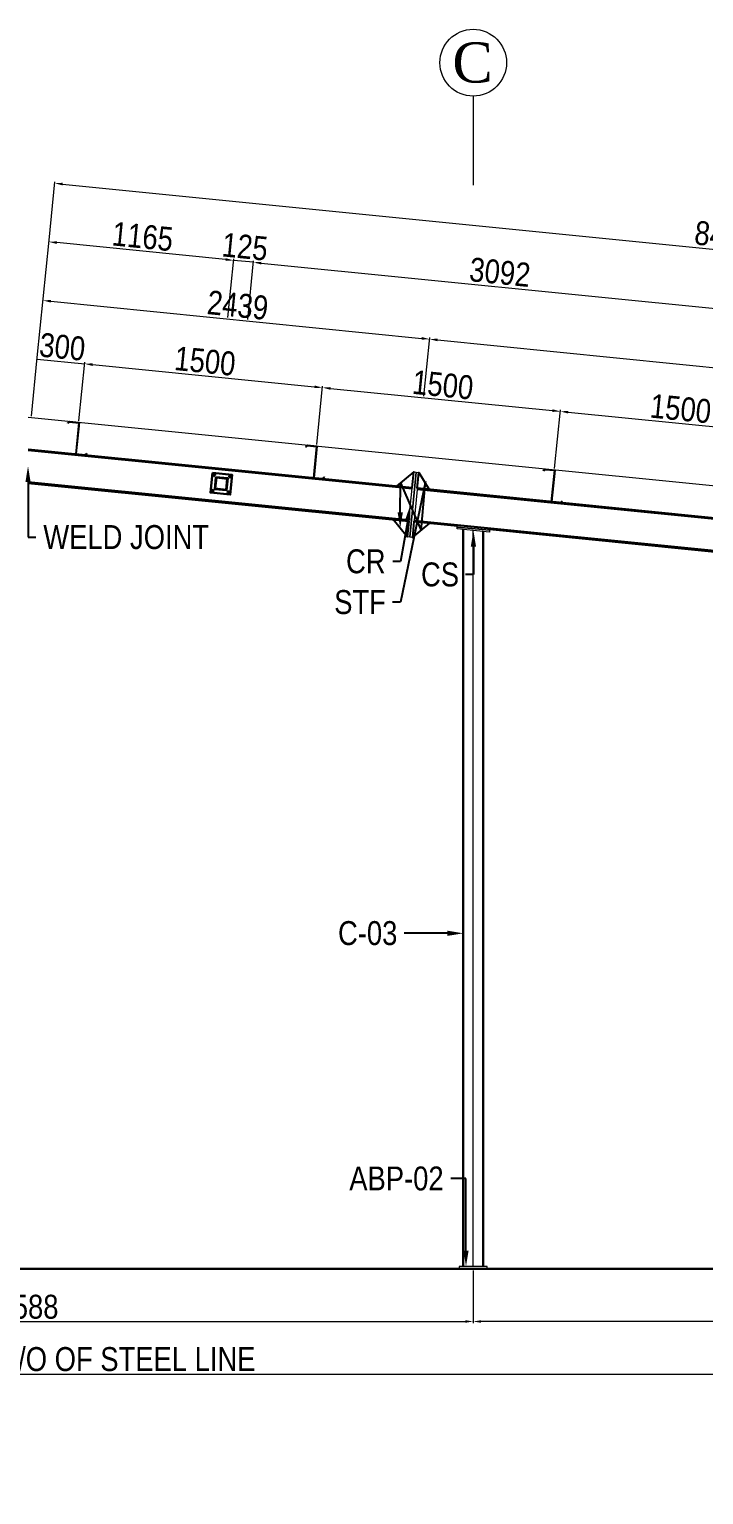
# Model space of a CAD drawing. Header units: millimetres. Extents: x 0 to 2669304, y -3314102 to 0.
# Drawn here: x 2316709 to 2320941, y -3177465 to -3168270 of the extents above; entities that cross this region are included whole.
import ezdxf
from ezdxf import colors
from ezdxf.entities.mleader import LeaderData, LeaderLine
from ezdxf.math import Vec2, Vec3

# ---------------------------------------------------------------- set-up
doc = ezdxf.new("R2010")
doc.units = ezdxf.units.MM
doc.header["$LTSCALE"] = 0.4
doc.header["$MEASUREMENT"] = 0
doc.header["$PDMODE"] = 34
doc.linetypes.add('CENTER', pattern=[2, 1.25, -0.25, 0.25, -0.25])
for name, color, linetype, lineweight in [('Base Plate', 114, 'Continuous', 20), ('CR Plate', 41, 'Continuous', 20), ('CS Plate', 30, 'Continuous', 18), ('Dim1', 147, 'Continuous', 20), ('Grid', 202, 'CENTER', 18), ('Outer Line', 1, 'Continuous', 30), ('Roof Sheet1', 253, 'Continuous', 0), ('Steel', 1, 'Continuous', 30)]:
    doc.layers.add(name, color=color, linetype=linetype, lineweight=lineweight)
for name, color, linetype in [('Purlan', 46, 'Continuous'), ('stifners', 94, 'Continuous'), ('Thin', 6, 'Continuous')]:
    doc.layers.add(name, color=color, linetype=linetype)
doc.styles.add('style2', font='ARIALN.TTF')
doc.dimstyles.new('H.M.A', dxfattribs={"dimtxt": 37.0005, "dimasz": 20, "dimexe": 8, "dimexo": 10, "dimgap": 5, "dimtad": 3, "dimdec": 0, "dimrnd": 1, "dimzin": 0, "dimdsep": 46, "dimtxsty": 'style2', "dimcen": 0.09, "dimclrd": 152, "dimclre": 152, "dimclrt": 1, "dimadec": 0, "dimazin": 0, "dimtfac": 1, "dimtdec": 0, "dimtix": 1, "dimtmove": 1, "dimatfit": 3, "dimfxl": 0, "dimtolj": 1, "dimtzin": 0, "dimlwd": 5, "dimlwe": 5, "dimarcsym": 0})

# ---------------------------------------------------------------- blocks, each defined once
blk = doc.blocks.new('*D656')
at = {"layer": 'Defpoints', "color": 0}
for p in [(2313906.7, -3176048.4), (2319494.7, -3176048.4), (2319494.7, -3176377.8)]:
    blk.add_point(p, dxfattribs=at)
at = {"layer": 'Dim1', "color": 152, "lineweight": 5}
for p, q in [((2313906.7, -3176058.4), (2313906.7, -3176387.8)), ((2319494.7, -3176058.4), (2319494.7, -3176387.8)), ((2313956.7, -3176377.8), (2319444.7, -3176377.8))]:
    blk.add_line(p, q, dxfattribs=at)
at = {"layer": 'Dim1', "color": 152}
for points in [[(2313956.7, -3176369.5), (2313956.7, -3176386.1), (2313906.7, -3176377.8)], [(2319444.7, -3176369.5), (2319444.7, -3176386.1), (2319494.7, -3176377.8)]]:
    blk.add_solid(points, dxfattribs=at)
at = {"layer": 'Dim1', "color": 1, "insert": (2316700.7, -3176286.2), "char_height": 150, "attachment_point": 5, "style": 'style2'}
blk.add_mtext('\\A1;5588', dxfattribs=at)
blk = doc.blocks.new('*D657')
at = {"layer": 'Defpoints', "color": 0}
for p in [(2308318.7, -3176377.8), (2325082.7, -3176377.8), (2325082.7, -3176707.3)]:
    blk.add_point(p, dxfattribs=at)
at = {"layer": 'Dim1', "color": 152, "lineweight": 5}
for p, q in [((2308318.7, -3176387.8), (2308318.7, -3176717.3)), ((2325082.7, -3176387.8), (2325082.7, -3176717.3)), ((2308368.7, -3176707.3), (2325032.7, -3176707.3))]:
    blk.add_line(p, q, dxfattribs=at)
at = {"layer": 'Dim1', "color": 152}
for points in [[(2308368.7, -3176698.9), (2308368.7, -3176715.6), (2308318.7, -3176707.3)], [(2325032.7, -3176698.9), (2325032.7, -3176715.6), (2325082.7, -3176707.3)]]:
    blk.add_solid(points, dxfattribs=at)
at = {"layer": 'Dim1', "color": 1, "insert": (2316700.7, -3176614.6), "char_height": 150, "attachment_point": 5, "style": 'style2'}
blk.add_mtext('\\A1;WIDTH : 16764 O/O OF STEEL LINE', dxfattribs=at)
blk = doc.blocks.new('A$C252068E4')
at = {"layer": 'Purlan'}
h = blk.add_hatch(color=256, dxfattribs=at)
h.dxf.hatch_style = 1
h.paths.add_polyline_path([(69.9, 200), (9.9, 200), (0, 190.1), (1.1, 189), (10.5, 198.5), (68.4, 198.5), (68.4, 0), (128.4, 0), (138.3, 9.9), (137.2, 11), (127.8, 1.5), (69.9, 1.5)])
for p, q in [((9.9, 200), (0, 190.1)), ((1.1, 189), (0, 190.1)), ((10.5, 198.5), (1.1, 189)), ((9.9, 200), (69.9, 200)), ((10.5, 198.5), (68.4, 198.5)), ((68.4, 198.5), (68.4, 0)), ((69.9, 200), (69.9, 1.5)), ((69.9, 1.5), (127.8, 1.5)), ((127.8, 1.5), (137.2, 11)), ((128.4, 0), (138.3, 9.9)), ((138.3, 9.9), (137.2, 11)), ((68.4, 0), (128.4, 0))]:
    blk.add_line(p, q, dxfattribs=at)
blk = doc.blocks.new('*D730')
at = {"layer": 'Defpoints', "color": 0}
for p in [(2317056.4, -3170368.8), (2316721.1, -3170706.7), (2317019.6, -3170736.5)]:
    blk.add_point(p, dxfattribs=at)
at = {"layer": 'Dim1', "color": 152, "lineweight": 5}
for p, q in [((2316722.1, -3170696.7), (2316758.8, -3170329)), ((2316757.9, -3170339), (2317056.4, -3170368.8)), ((2317020.6, -3170726.6), (2317057.4, -3170358.9))]:
    blk.add_line(p, q, dxfattribs=at)
at = {"layer": 'Dim1', "color": 1, "insert": (2316916.2, -3170262.8), "char_height": 150, "attachment_point": 5, "rotation": 354.28963, "style": 'style2'}
blk.add_mtext('\\A1;300', dxfattribs=at)
blk = doc.blocks.new('*D731')
at = {"layer": 'Defpoints', "color": 0}
for p in [(2318548.9, -3170518.1), (2317019.6, -3170736.5), (2318512.1, -3170885.8)]:
    blk.add_point(p, dxfattribs=at)
at = {"layer": 'Dim1', "color": 152, "lineweight": 5}
for p, q in [((2317020.6, -3170726.6), (2317057.4, -3170358.9)), ((2317106.1, -3170373.8), (2318499.2, -3170513.1)), ((2318513.1, -3170875.8), (2318549.9, -3170508.1))]:
    blk.add_line(p, q, dxfattribs=at)
at = {"layer": 'Dim1', "color": 152}
for points in [[(2317106.9, -3170365.5), (2317105.3, -3170382.1), (2317056.4, -3170368.8)], [(2318500, -3170504.8), (2318498.3, -3170521.4), (2318548.9, -3170518.1)]]:
    blk.add_solid(points, dxfattribs=at)
at = {"layer": 'Dim1', "color": 1, "insert": (2317811.8, -3170352.3), "char_height": 150, "attachment_point": 5, "rotation": 354.28963, "style": 'style2'}
blk.add_mtext('\\A1;1500', dxfattribs=at)
blk = doc.blocks.new('*D732')
at = {"layer": 'Defpoints', "color": 0}
for p in [(2320041.5, -3170667.3), (2318512.1, -3170885.8), (2320004.7, -3171035.1)]:
    blk.add_point(p, dxfattribs=at)
at = {"layer": 'Dim1', "color": 152, "lineweight": 5}
for p, q in [((2318513.1, -3170875.8), (2318549.9, -3170508.1)), ((2318598.7, -3170523), (2319991.7, -3170662.3)), ((2320005.7, -3171025.1), (2320042.5, -3170657.4))]:
    blk.add_line(p, q, dxfattribs=at)
at = {"layer": 'Dim1', "color": 152}
for points in [[(2318599.5, -3170514.8), (2318597.8, -3170531.3), (2318548.9, -3170518.1)], [(2319992.6, -3170654.1), (2319990.9, -3170670.6), (2320041.5, -3170667.3)]]:
    blk.add_solid(points, dxfattribs=at)
at = {"layer": 'Dim1', "color": 1, "insert": (2319304.3, -3170501.6), "char_height": 150, "attachment_point": 5, "rotation": 354.28963, "style": 'style2'}
blk.add_mtext('\\A1;1500', dxfattribs=at)
blk = doc.blocks.new('*D733')
at = {"layer": 'Defpoints', "color": 0}
for p in [(2321534, -3170816.6), (2320004.7, -3171035.1), (2321497.3, -3171184.3)]:
    blk.add_point(p, dxfattribs=at)
at = {"layer": 'Dim1', "color": 152, "lineweight": 5}
for p, q in [((2320005.7, -3171025.1), (2320042.5, -3170657.4)), ((2320091.2, -3170672.3), (2321484.3, -3170811.6)), ((2321498.3, -3171174.4), (2321535, -3170806.6))]:
    blk.add_line(p, q, dxfattribs=at)
at = {"layer": 'Dim1', "color": 152}
for points in [[(2320092.1, -3170664), (2320090.4, -3170680.6), (2320041.5, -3170667.3)], [(2321485.1, -3170803.3), (2321483.5, -3170819.9), (2321534, -3170816.6)]]:
    blk.add_solid(points, dxfattribs=at)
at = {"layer": 'Dim1', "color": 1, "insert": (2320796.9, -3170650.8), "char_height": 150, "attachment_point": 5, "rotation": 354.28963, "style": 'style2'}
blk.add_mtext('\\A1;1500', dxfattribs=at)
blk = doc.blocks.new('*D739')
at = {"layer": 'Defpoints', "color": 0}
for p in [(2319221.2, -3170213.9), (2316757.9, -3170339), (2319184.4, -3170581.6)]:
    blk.add_point(p, dxfattribs=at)
at = {"layer": 'Dim1', "color": 152, "lineweight": 5}
for p, q in [((2316758.8, -3170329), (2316795.6, -3169961.3)), ((2316844.4, -3169976.2), (2319171.5, -3170208.9)), ((2319185.4, -3170571.7), (2319222.2, -3170203.9))]:
    blk.add_line(p, q, dxfattribs=at)
at = {"layer": 'Dim1', "color": 152}
for points in [[(2316845.2, -3169967.9), (2316843.5, -3169984.5), (2316794.6, -3169971.2)], [(2319172.3, -3170200.6), (2319170.6, -3170217.2), (2319221.2, -3170213.9)]]:
    blk.add_solid(points, dxfattribs=at)
at = {"layer": 'Dim1', "color": 1, "insert": (2318017, -3170001.4), "char_height": 150, "attachment_point": 5, "rotation": 354.28963, "style": 'style2'}
blk.add_mtext('\\A1;2439', dxfattribs=at)
blk = doc.blocks.new('*D740')
at = {"layer": 'Defpoints', "color": 0}
for p in [(2319184.4, -3170581.6), (2325191.4, -3170810.9), (2325154.7, -3171178.6)]:
    blk.add_point(p, dxfattribs=at)
at = {"layer": 'Dim1', "color": 152, "lineweight": 5}
for p, q in [((2319185.4, -3170571.7), (2319222.2, -3170203.9)), ((2319271, -3170218.9), (2325141.7, -3170805.9)), ((2325155.7, -3171168.7), (2325192.4, -3170800.9))]:
    blk.add_line(p, q, dxfattribs=at)
at = {"layer": 'Dim1', "color": 152}
for points in [[(2319271.8, -3170210.6), (2319270.1, -3170227.2), (2319221.2, -3170213.9)], [(2325142.5, -3170797.6), (2325140.8, -3170814.2), (2325191.4, -3170810.9)]]:
    blk.add_solid(points, dxfattribs=at)
at = {"layer": 'Dim1', "color": 1, "insert": (2322215.4, -3170421.3), "char_height": 150, "attachment_point": 5, "rotation": 354.28963, "style": 'style2'}
blk.add_mtext('\\A1;6000', dxfattribs=at)
blk = doc.blocks.new('*D741')
at = {"layer": 'Defpoints', "color": 0}
for p in [(2321191.8, -3170039.5), (2318078.4, -3170099.6), (2321155, -3170407.3)]:
    blk.add_point(p, dxfattribs=at)
at = {"layer": 'Dim1', "color": 152, "lineweight": 5}
for p, q in [((2318079.4, -3170089.7), (2318116.2, -3169721.9)), ((2318164.9, -3169736.9), (2321142, -3170034.6)), ((2321156, -3170397.3), (2321192.8, -3170029.6))]:
    blk.add_line(p, q, dxfattribs=at)
at = {"layer": 'Dim1', "color": 152}
for points in [[(2318165.7, -3169728.6), (2318164.1, -3169745.2), (2318115.2, -3169731.9)], [(2321142.9, -3170026.3), (2321141.2, -3170042.9), (2321191.8, -3170039.5)]]:
    blk.add_solid(points, dxfattribs=at)
at = {"layer": 'Dim1', "color": 1, "insert": (2319662.6, -3169794.6), "char_height": 150, "attachment_point": 5, "rotation": 354.28963, "style": 'style2'}
blk.add_mtext('\\A1;3092', dxfattribs=at)
blk = doc.blocks.new('*D746')
at = {"layer": 'Defpoints', "color": 0}
for p in [(2316831.4, -3169603.5), (2325265, -3170075.4), (2325228.2, -3170443.2)]:
    blk.add_point(p, dxfattribs=at)
at = {"layer": 'Dim1', "color": 152, "lineweight": 5}
for p, q in [((2316832.4, -3169593.6), (2316869.2, -3169225.8)), ((2316917.9, -3169240.8), (2325215.2, -3170070.5)), ((2325229.2, -3170433.2), (2325266, -3170065.5))]:
    blk.add_line(p, q, dxfattribs=at)
at = {"layer": 'Dim1', "color": 152}
for points in [[(2316918.7, -3169232.5), (2316917.1, -3169249.1), (2316868.2, -3169235.8)], [(2325216.1, -3170062.2), (2325214.4, -3170078.8), (2325265, -3170075.4)]]:
    blk.add_solid(points, dxfattribs=at)
at = {"layer": 'Dim1', "color": 1, "insert": (2321075.7, -3169564.5), "char_height": 150, "attachment_point": 5, "rotation": 354.28963, "style": 'style2'}
blk.add_mtext('\\A1;8439', dxfattribs=at)
blk = doc.blocks.new('*D756')
at = {"layer": 'Defpoints', "color": 0}
for p in [(2319494.7, -3176048.4), (2325082.7, -3176048.4), (2319494.7, -3176377.8)]:
    blk.add_point(p, dxfattribs=at)
at = {"layer": 'Dim1', "color": 152, "lineweight": 5}
for p, q in [((2319494.7, -3176058.4), (2319494.7, -3176387.8)), ((2325082.7, -3176058.4), (2325082.7, -3176387.8)), ((2325032.7, -3176377.8), (2319544.7, -3176377.8))]:
    blk.add_line(p, q, dxfattribs=at)
at = {"layer": 'Dim1', "color": 152}
for points in [[(2319544.7, -3176369.5), (2319544.7, -3176386.1), (2319494.7, -3176377.8)], [(2325032.7, -3176369.5), (2325032.7, -3176386.1), (2325082.7, -3176377.8)]]:
    blk.add_solid(points, dxfattribs=at)
at = {"layer": 'Dim1', "color": 1, "insert": (2322288.7, -3176286.2), "char_height": 150, "attachment_point": 5, "style": 'style2'}
blk.add_mtext('\\A1;5588', dxfattribs=at)
blk = doc.blocks.new('A$C48F06F5B')
at = {"layer": 'Outer Line'}
for points in [[(125, 125), (0, 125), (0, 0), (125, 0)], [(100, 100), (25, 100), (25, 25), (100, 25)], [(97, 97), (28, 97), (28, 28), (97, 28)]]:
    blk.add_lwpolyline(points, close=True, dxfattribs=at)
for centre in [(12.5, 112.5), (112.5, 112.5), (12.5, 12.5), (112.5, 12.5)]:
    blk.add_circle(centre, 6, dxfattribs=at)
blk = doc.blocks.new('*D900')
at = {"layer": 'Defpoints', "color": 0}
for p in [(2317990.8, -3169719.5), (2317954, -3170087.2), (2318078.4, -3170099.6)]:
    blk.add_point(p, dxfattribs=at)
at = {"layer": 'Dim1', "color": 152, "lineweight": 5}
for p, q in [((2317955, -3170077.2), (2317991.8, -3169709.5)), ((2318115.2, -3169731.9), (2317990.8, -3169719.5)), ((2318079.4, -3170089.7), (2318116.2, -3169721.9))]:
    blk.add_line(p, q, dxfattribs=at)
at = {"layer": 'Dim1', "color": 1, "insert": (2318062.1, -3169634.5), "char_height": 150, "attachment_point": 5, "rotation": 354.28963, "style": 'style2'}
blk.add_mtext('\\A1;125', dxfattribs=at)
blk = doc.blocks.new('*D901')
at = {"layer": 'Defpoints', "color": 0}
for p in [(2316831.4, -3169603.5), (2316794.6, -3169971.2), (2317954, -3170087.2)]:
    blk.add_point(p, dxfattribs=at)
at = {"layer": 'Dim1', "color": 152, "lineweight": 5}
for p, q in [((2316795.6, -3169961.3), (2316832.4, -3169593.6)), ((2317941, -3169714.5), (2316881.1, -3169608.5)), ((2317955, -3170077.2), (2317991.8, -3169709.5))]:
    blk.add_line(p, q, dxfattribs=at)
at = {"layer": 'Dim1', "color": 152}
for points in [[(2316882, -3169600.2), (2316880.3, -3169616.8), (2316831.4, -3169603.5)], [(2317941.9, -3169706.2), (2317940.2, -3169722.8), (2317990.8, -3169719.5)]]:
    blk.add_solid(points, dxfattribs=at)
at = {"layer": 'Dim1', "color": 1, "insert": (2317420.2, -3169570.4), "char_height": 150, "attachment_point": 5, "rotation": 354.28963, "style": 'style2'}
blk.add_mtext('\\A1;1165', dxfattribs=at)

msp = doc.modelspace()

# ---------------------------------------------------------------- linework, layer by layer
at = {"layer": 'Base Plate'}
msp.add_lwpolyline([(2319582.1817, -3176032.3803), (2319407.1817, -3176032.3803), (2319407.1817, -3176048.3803), (2319582.1817, -3176048.3803)], close=True, dxfattribs=at)
at = {"layer": 'CR Plate'}
for points in [[(2319121.7879, -3171047.2623), (2319137.7085, -3171048.8543), (2319096.9119, -3171456.8196), (2319080.9913, -3171455.2275)], [(2319137.7085, -3171048.8543), (2319153.6291, -3171050.4464), (2319112.8325, -3171458.4116), (2319096.9119, -3171456.8196)]]:
    msp.add_lwpolyline(points, close=True, dxfattribs=at)
at = {"layer": 'CS Plate'}
for points in [[(2319394.5693, -3171393.1215), (2319395.7634, -3171381.181), (2319598.3763, -3171401.4423), (2319597.1822, -3171413.3827)], [(2319393.3753, -3171405.0619), (2319394.5693, -3171393.1215), (2319597.1822, -3171413.3827), (2319595.9882, -3171425.3232)]]:
    msp.add_lwpolyline(points, close=True, dxfattribs=at)
at = {"layer": 'Grid', "color": 202, "linetype": 'ByBlock'}
msp.add_line((2319494.6817, -3168688.4726), (2319494.6817, -3169247.5636), dxfattribs=at)
at = {"layer": 'Grid'}
msp.add_line((2319494.6817, -3176032.3803), (2319494.6817, -3171415.1925), dxfattribs=at)
at = {"layer": 'Grid', "color": 202, "linetype": 'ByBlock'}
msp.add_circle((2319494.6817, -3168479.118), 209.3546, dxfattribs=at)
at = {"layer": 'Outer Line'}
for p, q in [((2319111.8375, -3171146.766), (2316700.6817, -3170905.6504)), ((2319111.34, -3171151.7412), (2316700.6817, -3170910.6753)), ((2319091.4392, -3171350.7486), (2316700.6817, -3171111.6728)), ((2319090.9417, -3171355.7238), (2316700.6817, -3171116.6978)), ((2325082.6817, -3171748.8753), (2319143.1812, -3171154.9253)), ((2325082.6817, -3171743.8504), (2319143.6787, -3171149.9501)), ((2319395.2658, -3171386.1562), (2319122.7829, -3171358.9079)), ((2324772.6817, -3171918.8728), (2319123.2804, -3171353.9327)), ((2319432.1817, -3176032.3803), (2319432.1817, -3171408.9425)), ((2319557.1817, -3176032.3803), (2319557.1817, -3171421.4425)), ((2324772.6817, -3171923.8978), (2319597.8788, -3171406.4175)), ((2308318.6817, -3176048.3803), (2325082.6817, -3176048.3803))]:
    msp.add_line(p, q, dxfattribs=at)
at = {"layer": 'Roof Sheet1'}
msp.add_line((2325082.6817, -3171542.8529), (2316700.6817, -3170704.6529), dxfattribs=at)
at = {"layer": 'stifners'}
for points in [[(2319012.3338, -3171136.8156), (2319111.8375, -3171146.766), (2319121.7879, -3171047.2623)], [(2319218.429, -3171157.4251), (2319143.6787, -3171149.9501), (2319153.6291, -3171050.4464)], [(2318991.438, -3171345.7734), (2319090.9417, -3171355.7238), (2319080.9913, -3171455.2275)], [(2319222.2866, -3171368.8583), (2319122.7829, -3171358.9079), (2319112.8325, -3171458.4116)]]:
    msp.add_lwpolyline(points, close=True, dxfattribs=at)

# ---------------------------------------------------------------- block references
at = {"layer": 'Outer Line', "xscale": -1, "rotation": 354.2894068627579}
msp.add_blockref('A$C48F06F5B', (2317969.435, -3171189.179), dxfattribs=at)
at = {"layer": 'Steel', "rotation": 354.2894331684685}
for p in [(2316931.6273, -3170928.7435), (2318424.1831, -3171077.9991), (2319916.7389, -3171227.2547)]:
    msp.add_blockref('A$C252068E4', p, dxfattribs=at)

# ---------------------------------------------------------------- texts
at = {"layer": 'Thin', "color": 7, "lineweight": 5, "insert": (2319491.0648, -3168351.5788), "char_height": 252, "attachment_point": 2, "style": 'style2'}
msp.add_mtext('{\\fTimes New Roman|b0|i0|c0|p18;C}', dxfattribs=at)

# ---------------------------------------------------------------- dimensions: what is measured, and where the dimension line sits
at = {"layer": 'Dim1'}
for base, p1, p2, angle, picture, middle in [((2325264.9733, -3170075.4456), (2316831.3928, -3169603.5217), (2325228.2022, -3170443.1702), 174.2896262, '*D746', (2321075.6814, -3169564.4899)), ((2316831.3928, -3169603.5217), (2317954.0099, -3170087.1806), (2316794.6218, -3169971.2463), 174.2896262, '*D901', (2317420.1997, -3169570.3574)), ((2317990.781, -3169719.456), (2318078.3906, -3170099.6224), (2317954.0097, -3170087.1829), 174.2896262, '*D900', (2318062.0843, -3169634.5434)), ((2321191.7822, -3170039.5438), (2318078.3908, -3170099.6204), (2321155.0104, -3170407.2755), 174.2896262, '*D741', (2319662.5849, -3169794.5873)), ((2319221.203, -3170213.895), (2316757.8508, -3170338.9709), (2319184.4315, -3170581.6236), 174.2896262, '*D739', (2318017.0252, -3170001.4392)), ((2318548.9184, -3170518.0707), (2317019.5913, -3170736.5427), (2318512.147, -3170885.7983), 174.2896262, '*D731', (2317811.753, -3170352.3144)), ((2325191.4284, -3170810.8945), (2319184.4315, -3170581.6236), (2325154.6574, -3171178.6191), 174.2896262, '*D740', (2322215.4285, -3170421.2633)), ((2320041.4747, -3170667.3206), (2318512.147, -3170885.7983), (2320004.7028, -3171035.0538), 174.2896262, '*D732', (2319304.3094, -3170501.5642)), ((2321534.0311, -3170816.5705), (2320004.7028, -3171035.0538), (2321497.2586, -3171184.3094), 174.2896262, '*D733', (2320796.8657, -3170650.8141)), ((2319494.6817, -3176377.8164), (2325082.6817, -3176048.3803), (2319494.6817, -3176048.3803), 180, '*D756', (2322288.6817, -3176286.2305))]:
    dim = msp.add_linear_dim(base=base, p1=p1, p2=p2, angle=angle, dimstyle='H.M.A', override={"dimtxt": 150, "dimasz": 50, "dimexe": 10, "dimgap": 15}, dxfattribs=at)
    dim.commit()
    dim.dimension.update_dxf_attribs({"geometry": picture, "text_midpoint": middle})
dim = msp.add_aligned_dim(p1=(2316721.08, -3170706.6927), p2=(2317019.5913, -3170736.5427), distance=369.5557, dimstyle='H.M.A', override={"dimtxt": 150, "dimasz": 50, "dimexe": 10, "dimgap": 15}, dxfattribs=at)
dim.commit()
dim.dimension.update_dxf_attribs({"geometry": '*D730', "text_midpoint": (2316916.2192, -3170262.7644)})
dim = msp.add_linear_dim(base=(2325082.6817, -3176707.2525), p1=(2308318.6817, -3176377.8164), p2=(2325082.6817, -3176377.8164), text='WIDTH : <> O/O OF STEEL LINE', dimstyle='H.M.A', override={"dimtxt": 150, "dimasz": 50, "dimexe": 10, "dimgap": 15}, dxfattribs=at)
dim.commit()
dim.dimension.update_dxf_attribs({"geometry": '*D657', "text_midpoint": (2316700.6817, -3176614.6434)})
dim = msp.add_linear_dim(base=(2319494.6817, -3176377.8164), p1=(2313906.6817, -3176048.3803), p2=(2319494.6817, -3176048.3803), dimstyle='H.M.A', override={"dimtxt": 150, "dimasz": 50, "dimexe": 10, "dimgap": 15}, dxfattribs=at)
dim.commit()
dim.dimension.update_dxf_attribs({"geometry": '*D656', "text_midpoint": (2316700.6817, -3176286.2305)})

# ---------------------------------------------------------------- leaders
at = {"layer": 'Thin', "color": 7, "lineweight": 5}
ml = msp.add_multileader_mtext('Standard', dxfattribs=at)
ml.set_content('WELD JOINT', color=7, style='style2')
ml.set_leader_properties(color=215)
ml.build(insert=Vec2(0, 0))
ml.multileader.update_dxf_attribs({"dogleg_length": 150, "arrow_head_size": 100})
ctx = ml.context
ctx.base_point, ctx.char_height, ctx.arrow_head_size, ctx.landing_gap_size, ctx.plane_origin = Vec3(2316749.4126, -3171457.0661), 150, 100, 50, Vec3(2231474.0091, -3163617.7708)
ctx.text_align_type = 1
notes = []
notes.append((ctx, [(1, (1, 1, 0), (2316700.6817, -3171457.0661), (1, 0), 48.7308, [(0, [(2316700.6817, -3171011.1741)], 0, [])])]))
ctx.mtext.insert, ctx.mtext.alignment, ctx.mtext.flow_direction = Vec3(2317316.9433, -3171380.7871), 2, 5
ml = msp.add_multileader_mtext('Standard', dxfattribs=at)
ml.set_content('STF', color=7, style='style2')
ml.set_leader_properties(color=215)
ml.build(insert=Vec2(0, 0))
ml.multileader.update_dxf_attribs({"dogleg_length": 150, "arrow_head_size": 100})
ctx = ml.context
ctx.base_point, ctx.char_height, ctx.arrow_head_size, ctx.landing_gap_size, ctx.plane_origin = Vec3(2318579.9838, -3171864.8878), 150, 100, 50, Vec3(2404044.1626, -3164018.9477)
ctx.text_align_type = 1
notes.append((ctx, [(1, (1, 1, 0), (2319037.9233, -3171864.8878), (-1, 0), 48.7308, [(3, [(2319036.2147, -3171400.5005), (2319038.1709, -3171115.6761), (2319167.5596, -3171413.6349), (2319194.813, -3171108.1129)], 0, [])])]))
ctx.mtext.insert, ctx.mtext.alignment, ctx.mtext.flow_direction = Vec3(2318784.5881, -3171788.6088), 2, 5
ml = msp.add_multileader_mtext('Standard', dxfattribs=at)
ml.set_content('CR', color=7, style='style2')
ml.set_leader_properties(color=215)
ml.build(insert=Vec2(0, 0))
ml.multileader.update_dxf_attribs({"dogleg_length": 150, "arrow_head_size": 100})
ctx = ml.context
ctx.base_point, ctx.char_height, ctx.arrow_head_size, ctx.landing_gap_size, ctx.plane_origin = Vec3(2318651.9571, -3171609.0332), 150, 100, 50, Vec3(2404044.1626, -3163763.0684)
ctx.text_align_type = 1
notes.append((ctx, [(1, (1, 1, 0), (2319038.1709, -3171609.0332), (-1, 0), 48.7308, [(3, [(2319101.3896, -3171251.2449)], 0, [])])]))
ctx.mtext.insert, ctx.mtext.alignment, ctx.mtext.flow_direction = Vec3(2318820.6986, -3171532.7542), 2, 5
ml = msp.add_multileader_mtext('Standard', dxfattribs=at)
ml.set_content('CS', color=7, style='style2')
ml.set_leader_properties(color=215)
ml.build(insert=Vec2(0, 0))
ml.multileader.update_dxf_attribs({"dogleg_length": 150, "arrow_head_size": 100})
ctx = ml.context
ctx.base_point, ctx.char_height, ctx.arrow_head_size, ctx.landing_gap_size, ctx.plane_origin = Vec3(2319125.8566, -3171691.4406), 150, 100, 50, Vec3(2404463.8826, -3163944.9787)
ctx.text_align_type = 1
notes.append((ctx, [(1, (1, 1, 0), (2319496.1086, -3171691.4406), (-1, 0), 48.7308, [(3, [(2319496.1086, -3171415.3352)], 0, [])])]))
ctx.mtext.insert, ctx.mtext.alignment, ctx.mtext.flow_direction = Vec3(2319286.6172, -3171615.1616), 2, 5
ml = msp.add_multileader_mtext('Standard', dxfattribs=at)
ml.set_content('C-03', color=7, style='style2')
ml.set_leader_properties(color=215)
ml.build(insert=Vec2(0, 0))
ml.multileader.update_dxf_attribs({"dogleg_length": 150, "arrow_head_size": 100})
ctx = ml.context
ctx.base_point, ctx.char_height, ctx.arrow_head_size, ctx.landing_gap_size, ctx.plane_origin = Vec3(2318604.5344, -3173941.9846), 150, 100, 50, Vec3(2404335.9065, -3166445.5802)
ctx.text_align_type = 1
notes.append((ctx, [(1, (1, 1, 0), (2319109.2339, -3173941.9846), (-1, 0), 48.7308, [(0, [(2319432.1817, -3173941.9846)], 0, [])])]))
ctx.mtext.insert, ctx.mtext.alignment, ctx.mtext.flow_direction = Vec3(2318832.5187, -3173865.7056), 2, 5
ml = msp.add_multileader_mtext('Standard', dxfattribs=at)
ml.set_content('ABP-02', color=7, style='style2')
ml.set_leader_properties(color=215)
ml.build(insert=Vec2(0, 0))
ml.multileader.update_dxf_attribs({"dogleg_length": 150, "arrow_head_size": 100})
ctx = ml.context
ctx.base_point, ctx.char_height, ctx.arrow_head_size, ctx.landing_gap_size, ctx.plane_origin = Vec3(2318671.4182, -3175481.6095), 150, 100, 50, Vec3(2404676.1189, -3167985.205)
ctx.text_align_type = 1
notes.append((ctx, [(1, (1, 1, 0), (2319449.4463, -3175481.6095), (-1, 0), 95.0131, [(0, [(2319449.4463, -3176032.3803)], 0, [])])]))
ctx.mtext.insert, ctx.mtext.alignment, ctx.mtext.flow_direction = Vec3(2319012.9257, -3175405.3305), 2, 5
for ctx, leaders in notes:
    for number, flags, end, landing, length, lines in leaders:
        leader = LeaderData()
        leader.index, (leader.has_last_leader_line, leader.has_dogleg_vector, leader.attachment_direction) = number, flags
        leader.last_leader_point, leader.dogleg_vector, leader.dogleg_length = Vec3(end), Vec3(landing), length
        for number, points, colour, breaks in lines:
            line = LeaderLine()
            line.index, line.vertices, line.color, line.breaks = number, Vec3.list(points), colors.encode_raw_color(colour), breaks
            leader.lines.append(line)
        ctx.leaders.append(leader)

doc.saveas('drawing.dxf')
